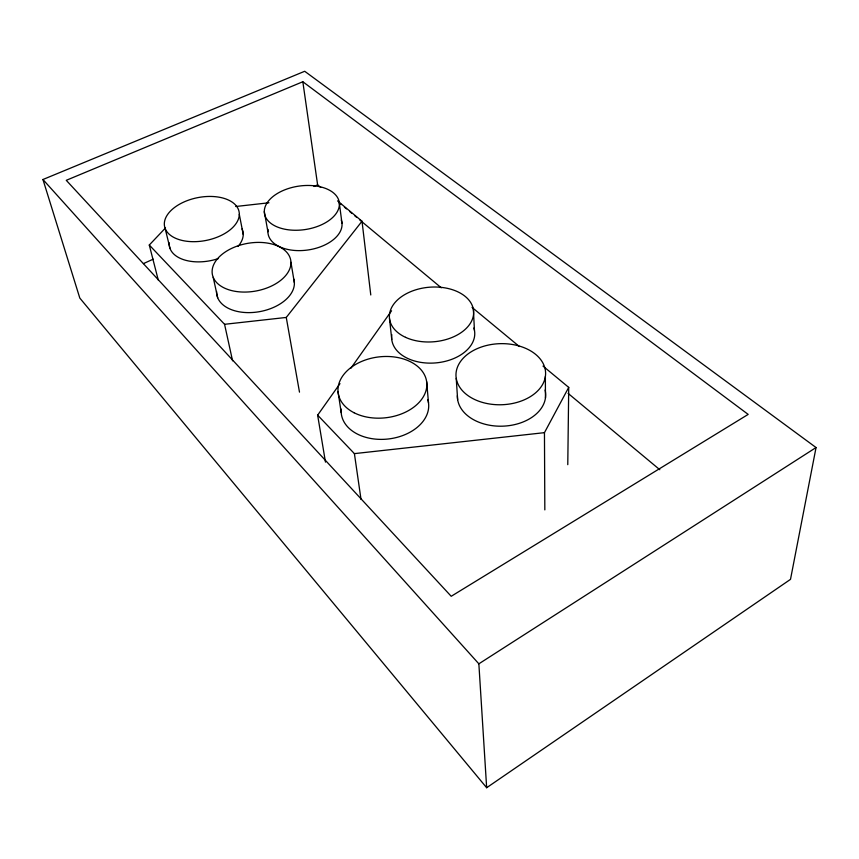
<?xml version="1.0" encoding="UTF-8"?>
<svg xmlns="http://www.w3.org/2000/svg" width="859" height="859" viewBox="0 0 859 859"><rect width="100%" height="100%" fill="white"/><g stroke="black" fill="none" stroke-linecap="round" stroke-linejoin="round"><path stroke-width="1.29" d="M567.778 464.676L568.722 387.388L543.017 366.106M816.05 447.539L790.505 579.353L486.656 787.724L79.812 298.073L42.95 179.51L304.698 71.276L816.05 447.539L478.86 663.824L486.656 787.724M544.831 509.881L544.456 432.657L568.722 387.388M325.475 462.121L317.637 415.155L339.971 383.629M350.751 368.414L391.554 310.797M165.497 227.946L149.283 245.03L224.564 324.305L286.262 317.443L362.015 221.235L337.544 200.866M143.464 263.584L153.213 259.182M313.954 186.489L317.615 184.846L320.708 187.412M302.83 81.745L66.261 180.315L451.211 596.286L748.178 414.403L302.83 81.745L317.615 184.846M235.731 206.504L268.964 202.778M317.637 415.155L354.402 453.627L544.456 432.657M472.053 307.382L519.362 346.531M339.251 202.864L341.313 204.582M344.405 207.148L346.467 208.866M349.559 211.443L351.621 213.161M354.713 215.727L356.775 217.445M359.867 220.022L441.29 287.808M568.067 393.347L659.798 469.712M42.95 179.51L478.86 663.824M149.283 245.03L158.249 280.002M165.143 228.451L170.028 248.498M224.564 324.305L232.574 360.823M213.193 277.317L217.681 297.74M239.307 214.396A37.979 21.808 -11.2 0 1 182.742 240.574A37.979 21.808 -11.2 0 1 183.407 202.23A37.979 21.808 -11.2 0 1 239.307 214.396L243.237 234.518M264.304 211.593L267.911 231.758M286.262 317.443L299.49 392.144M290.943 262.274A39.836 24.192 -10.3 0 1 232.445 290.782A39.836 24.192 -10.3 0 1 231.168 248.616A39.836 24.192 -10.3 0 1 290.943 262.274L294.379 282.794M338.017 391.468L341.184 412.556M354.402 453.627L361.027 499.466M339.348 203.186A37.807 21.947 -8.4 0 1 284.597 229.17A37.807 21.947 -8.4 0 1 281.602 191.213A37.807 21.947 -8.4 0 1 339.348 203.186L342.011 223.469M362.015 221.235L370.777 294.97M389.492 318.528L391.758 339.509M426.655 381.654L428.501 402.892M456.226 378.379L457.643 399.671M473.363 309.197L474.447 330.318M545.368 376.532A44.829 30.548 -1.9 0 1 474.544 399.446A44.829 30.548 -1.9 0 1 482.414 346.66A44.829 30.548 -1.9 0 1 545.368 376.532L545.454 398.007M341.281 220.076A37.334 22.098 -8.5 0 1 306.953 250.119A37.334 22.098 -8.5 0 1 268.094 229.417M293.778 279.035A39.31 24.32 -10.4 0 1 258.484 311.838A39.31 24.32 -10.4 0 1 216.586 291.469M242.055 228.923A37.495 21.958 -11.3 0 1 238.072 246.34M218.487 258.527A37.495 21.958 -11.3 0 1 169.244 242.807M427.761 399.532A43.949 30.699 -6.7 0 1 388.053 439.013A43.949 30.699 -6.7 0 1 341.227 409.109M473.857 327.988A41.64 27.477 -4.6 0 1 435.481 362.928A41.64 27.477 -4.6 0 1 391.844 334.709M545.111 389.997A44.163 30.613 -1.7 0 1 504.662 426.075A44.163 30.613 -1.7 0 1 457.375 395.688M354.091 412.76A44.604 30.623 -6.7 0 0 426.236 389.718A44.604 30.623 -6.7 0 0 366.922 359.47A44.604 30.623 -6.7 0 0 354.091 412.76M405.523 337.319A42.231 27.37 -4.7 0 0 473.245 316.38A42.231 27.37 -4.7 0 0 415.799 289.805A42.231 27.37 -4.7 0 0 405.523 337.319"/></g></svg>
